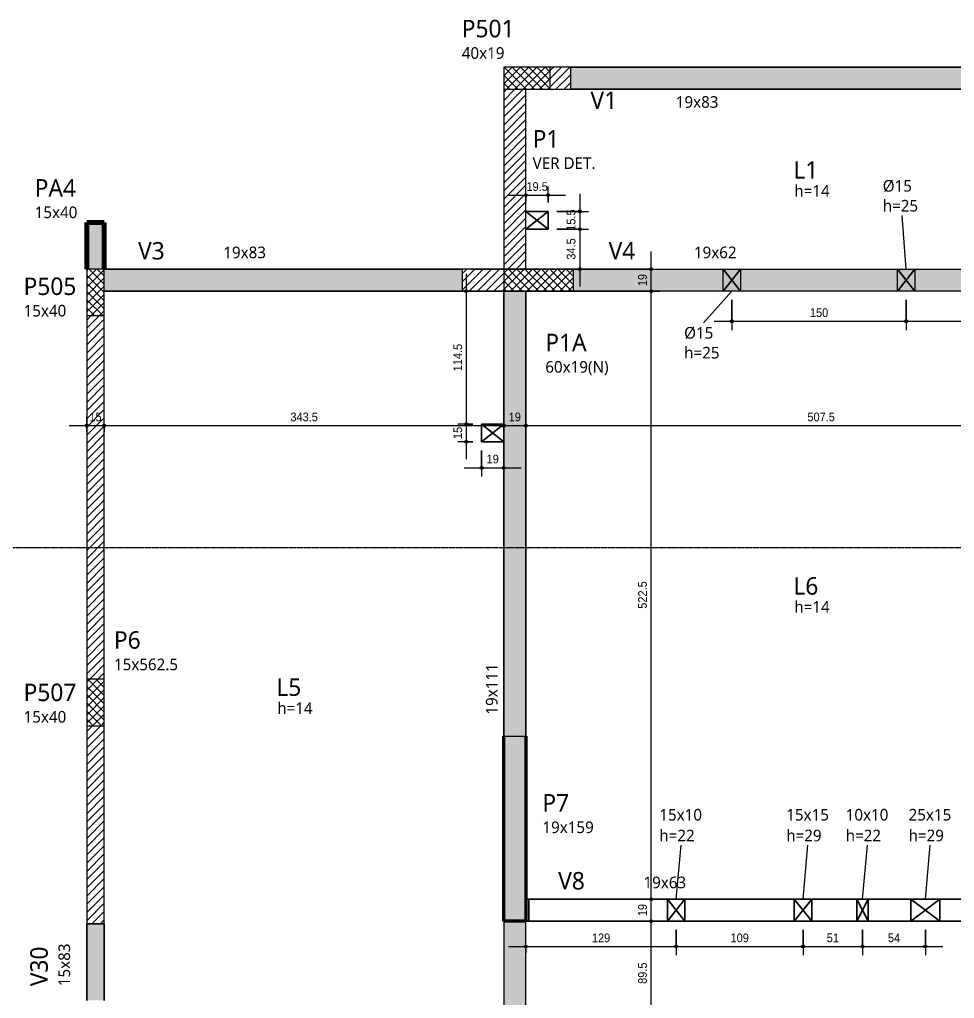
# Model space of a CAD drawing. Header units: centimetres. Extents: x -28 to 30806, y -3196 to 88064.
# Drawn here: x 831 to 1635, y -93 to 748 of the extents above; entities that cross this region are included whole.
import ezdxf

# ---------------------------------------------------------------- set-up
doc = ezdxf.new("R2010")
doc.units = ezdxf.units.CM
for name, pattern in [('Centro de 6 mm', [1.32, 0.6, -0.24, 0.24, -0.24]), ('Hidden', [0.714375, 0.47625, -0.238125]), ('Traço', [0.635, 0.3175, -0.3175])]:
    doc.linetypes.add(name, pattern=pattern)
for name, color, linetype, lineweight in [('A-ANNO-DIMS', 7, 'Continuous', 9), ('A-ANNO-DIMS-50', 7, 'Continuous', 9), ('A-DETL-GENF', 7, 'Continuous', 18), ('A-DETL-THIN', 7, 'Continuous', 25), ('A-FLOR', 7, 'Continuous', 25), ('A-FLOR-IDEN', 7, 'Continuous', 9), ('A-GENM', 7, 'Continuous', 25), ('A-GENM-HDLN', 7, 'Traço', 18), ('A-GENM-IDEN', 7, 'Continuous', 9), ('G-ANNO-SYMB', 7, 'Continuous', 9), ('S-BEAM', 7, 'Continuous', 25), ('S-BEAM-HDLN', 7, 'Traço', 25), ('S-BEAM-IDEN', 7, 'Continuous', 9), ('S-COLS', 7, 'Continuous', 25), ('S-COLS-IDEN', 7, 'Continuous', 9)]:
    doc.layers.add(name, color=color, linetype=linetype, lineweight=lineweight)
doc.layers.add('A-DETL', color=7, linetype='Continuous', lineweight=18, true_color=0x00a600)
doc.styles.add('Arial', font='arial.ttf', dxfattribs={"width": 0.9, "height": 7.5})
doc.styles.add('Gadugi_1', font='gadugi.ttf', dxfattribs={"height": 10})
doc.styles.add('Gadugi_2', font='gadugi.ttf', dxfattribs={"height": 15})
doc.styles.add('Gadugi_3', font='gadugi.ttf', dxfattribs={"height": 0.2})
doc.dimstyles.new('PED_1_5mm_ESQ', dxfattribs={"dimscale": 30.48, "dimtxt": 7.651945, "dimasz": 0.328084, "dimexe": 0.246063, "dimexo": 0.246063, "dimgap": 0.049213, "dimtad": 1, "dimdec": 1, "dimrnd": 0.5, "dimdsep": 46, "dimtxsty": 'Arial', "dimblk1": 'DOTSMALL', "dimblk2": 'DOTSMALL', "dimsah": 1, "dimcen": 0.09, "dimdle": 0.492126, "dimazin": 0, "dimtfac": 1, "dimtdec": 4, "dimtix": 1, "dimtmove": 0, "dimatfit": 3, "dimfxl": 1, "dimtvp": 1, "dimtolj": 1, "dimtzin": 0, "dimarcsym": 2})
pattern_1 = [(45, (2647.826, 0), (-3.535534, 3.535534), [])]
pattern_2 = [(45, (2647.826, 0), (-3.535534, 3.535534), []), (135, (2647.826, 0), (-3.535534, -3.535534), [])]

# ---------------------------------------------------------------- blocks, each defined once
blk = doc.blocks.new('TQS - Pilar retangular - 15_0 x 40_0-3748680-PL H 001 - FORMA DO BARRILETE')
at = {"layer": 'S-COLS', "lineweight": 70, "true_color": 0x808080}
blk.add_hatch(color=8, dxfattribs=at).paths.add_polyline_path([(7.5, 20), (-7.5, 20), (-7.5, -20), (7.5, -20)], flags=0)
at = {"layer": 'S-COLS', "color": 190, "lineweight": 70, "true_color": 0x8000ff}
for p, q in [((-7.5, 20), (-7.5, -20)), ((7.5, -20), (7.5, 20)), ((-7.5, -20), (7.5, -20))]:
    blk.add_line(p, q, dxfattribs=at)
blk = doc.blocks.new('PED_FURO_RETANGULAR_R04_2020 - 15x10x22-3621887-PL H 001 - FORMA DO BARRILETE')
at = {"layer": 'A-GENM-HDLN'}
for p, q in [((-7.5, 9.5), (7.5, -9.5)), ((-7.5, -9.5), (7.5, 9.5)), ((-7.5, -9.5), (-7.5, 9.5)), ((7.5, 9.5), (7.5, -9.5))]:
    blk.add_line(p, q, dxfattribs=at)
blk = doc.blocks.new('PED_FURO_RETANGULAR_R04_2020 - 15x15x29-3491205-PL H 001 - FORMA DO BARRILETE')
at = {"layer": 'A-GENM-HDLN'}
for p, q in [((-7.5, 9.5), (7.5, -9.5)), ((-7.5, -9.5), (7.5, 9.5)), ((-7.5, -9.5), (-7.5, 9.5)), ((7.5, 9.5), (7.5, -9.5))]:
    blk.add_line(p, q, dxfattribs=at)
blk = doc.blocks.new('PED_FURO_RETANGULAR_R04_2020 - 10x10x22-3536245-PL H 001 - FORMA DO BARRILETE')
at = {"layer": 'A-GENM-HDLN'}
for p, q in [((-5, 9.5), (5, -9.5)), ((-5, -9.5), (5, 9.5)), ((-5, -9.5), (-5, 9.5)), ((5, 9.5), (5, -9.5))]:
    blk.add_line(p, q, dxfattribs=at)
blk = doc.blocks.new('PED_FURO_RETANGULAR_R04_2020 - 25x15x29-3618377-PL H 001 - FORMA DO BARRILETE')
at = {"layer": 'A-GENM-HDLN'}
for p, q in [((-12.5, -9.5), (-12.5, 9.5)), ((-12.49, 9.5), (12.49, -9.5)), ((-12.49, -9.5), (12.49, 9.5)), ((12.5, 9.5), (12.5, -9.5))]:
    blk.add_line(p, q, dxfattribs=at)
blk = doc.blocks.new('PED_FURO_CIRCULAR_R04_2020 - 15x25-V2-PL H 001 - FORMA DO BARRILETE')
at = {"layer": 'A-GENM-HDLN'}
for p, q in [((7.5, -9.5), (-7.5, 9.5)), ((-7.5, -9.5), (7.5, 9.5)), ((-7.5, -9.5), (-7.5, 9.5)), ((7.5, 9.5), (7.5, -9.5)), ((7.5, -9.5), (-7.5, -9.5))]:
    blk.add_line(p, q, dxfattribs=at)
blk = doc.blocks.new('PED_TAG_PILAR_R04 - PILAR VER DET_-2523782-PL H 001 - FORMA DO BARRILETE')
at = {"layer": 'S-COLS-IDEN', "insert": (0.115, -0.633), "char_height": 0.2, "width": 1.37089, "attachment_point": 1, "style": 'Gadugi_3'}
blk.add_mtext('VER DET.', dxfattribs=at)
blk = doc.blocks.new('DIMBLOCK2-PL H 001 - FORMA DO BARRILETE')
at = {"layer": 'A-ANNO-DIMS-50'}
h = blk.add_hatch(color=256, dxfattribs=at)
edge = h.paths.add_edge_path(flags=0)
edge.add_arc((888.97, 399.02), 1.25, 0, 360)
h = blk.add_hatch(color=256, dxfattribs=at)
edge = h.paths.add_edge_path(flags=0)
edge.add_arc((903.97, 399.02), 1.25, 0, 360)
for p, q in [((888.97, 393.29), (888.97, 406.52)), ((903.97, 393.29), (903.97, 406.52)), ((873.97, 399.02), (903.97, 399.02)), ((888.97, 399.02), (888.97, 393.29)), ((903.97, 399.02), (903.97, 393.29))]:
    blk.add_line(p, q, dxfattribs=at)
for centre in [(888.97, 399.02), (903.97, 399.02)]:
    blk.add_circle(centre, 1.25, dxfattribs=at)
at = {"layer": 'A-ANNO-DIMS-50', "color": 0, "insert": (891.29, 410.26), "char_height": 7.5, "width": 12.4315, "attachment_point": 1, "line_spacing_factor": 0.941778, "style": 'Arial'}
blk.add_mtext('15', dxfattribs=at)
blk = doc.blocks.new('_DotSmall')
at = {"color": 0, "linetype": 'ByBlock', "const_width": 0.5}
blk.add_lwpolyline([(-0.0625, 0, 1), (0.0625, 0, 1)], format="xyb", close=True, dxfattribs=at)
blk = doc.blocks.new('DIMBLOCK3-PL H 001 - FORMA DO BARRILETE')
at = {"layer": 'A-ANNO-DIMS-50'}
h = blk.add_hatch(color=256, dxfattribs=at)
edge = h.paths.add_edge_path(flags=0)
edge.add_arc((903.97, 399.02), 1.25, 0, 360)
h = blk.add_hatch(color=256, dxfattribs=at)
edge = h.paths.add_edge_path(flags=0)
edge.add_arc((1247.46, 399.02), 1.25, 0, 360)
for p, q in [((903.97, 393.29), (903.97, 406.52)), ((1247.46, 393.29), (1247.46, 406.52)), ((903.97, 399.02), (1247.46, 399.02)), ((903.97, 399.02), (903.97, 393.29)), ((1247.46, 399.02), (1247.46, 393.29))]:
    blk.add_line(p, q, dxfattribs=at)
for centre in [(903.97, 399.02), (1247.46, 399.02)]:
    blk.add_circle(centre, 1.25, dxfattribs=at)
at = {"layer": 'A-ANNO-DIMS-50', "color": 0, "insert": (1064.06, 410.26), "char_height": 7.5, "width": 27.9708, "attachment_point": 1, "line_spacing_factor": 0.941778, "style": 'Arial'}
blk.add_mtext('343.5', dxfattribs=at)
blk = doc.blocks.new('DIMBLOCK4-PL H 001 - FORMA DO BARRILETE')
at = {"layer": 'A-ANNO-DIMS-50'}
h = blk.add_hatch(color=256, dxfattribs=at)
edge = h.paths.add_edge_path(flags=0)
edge.add_arc((1247.46, 399.02), 1.25, 0, 360)
h = blk.add_hatch(color=256, dxfattribs=at)
edge = h.paths.add_edge_path(flags=0)
edge.add_arc((1266.46, 399.02), 1.25, 0, 360)
for p, q in [((1247.46, 393.29), (1247.46, 406.52)), ((1266.46, 393.29), (1266.46, 406.52)), ((1247.46, 399.02), (1266.46, 399.02)), ((1247.46, 399.02), (1247.46, 393.29)), ((1266.46, 399.02), (1266.46, 393.29))]:
    blk.add_line(p, q, dxfattribs=at)
for centre in [(1247.46, 399.02), (1266.46, 399.02)]:
    blk.add_circle(centre, 1.25, dxfattribs=at)
at = {"layer": 'A-ANNO-DIMS-50', "color": 0, "insert": (1251.78, 410.26), "char_height": 7.5, "width": 12.4315, "attachment_point": 1, "line_spacing_factor": 0.941778, "style": 'Arial'}
blk.add_mtext('19', dxfattribs=at)
blk = doc.blocks.new('DIMBLOCK5-PL H 001 - FORMA DO BARRILETE')
at = {"layer": 'A-ANNO-DIMS-50'}
h = blk.add_hatch(color=256, dxfattribs=at)
edge = h.paths.add_edge_path(flags=0)
edge.add_arc((1266.46, 399.02), 1.25, 0, 360)
h = blk.add_hatch(color=256, dxfattribs=at)
edge = h.paths.add_edge_path(flags=0)
edge.add_arc((1773.96, 399.02), 1.25, 0, 360)
for p, q in [((1266.46, 393.29), (1266.46, 406.52)), ((1773.96, 393.29), (1773.96, 406.52)), ((1266.46, 399.02), (1773.96, 399.02)), ((1266.46, 399.02), (1266.46, 393.29)), ((1773.96, 399.02), (1773.96, 393.29))]:
    blk.add_line(p, q, dxfattribs=at)
for centre in [(1266.46, 399.02), (1773.96, 399.02)]:
    blk.add_circle(centre, 1.25, dxfattribs=at)
at = {"layer": 'A-ANNO-DIMS-50', "color": 0, "insert": (1508.56, 410.26), "char_height": 7.5, "width": 27.9708, "attachment_point": 1, "line_spacing_factor": 0.941778, "style": 'Arial'}
blk.add_mtext('507.5', dxfattribs=at)
blk = doc.blocks.new('DIMBLOCK41-PL H 001 - FORMA DO BARRILETE')
at = {"layer": 'A-ANNO-DIMS-50'}
h = blk.add_hatch(color=256, dxfattribs=at)
edge = h.paths.add_edge_path(flags=0)
edge.add_arc((1374.25, -26.88), 1.25, 0, 360)
h = blk.add_hatch(color=256, dxfattribs=at)
edge = h.paths.add_edge_path(flags=0)
edge.add_arc((1374.25, -116.45), 1.25, 0, 360)
for p, q in [((1379.98, -26.88), (1366.75, -26.88)), ((1374.25, -116.45), (1374.25, -26.88)), ((1374.25, -26.88), (1379.98, -26.88)), ((1379.98, -116.45), (1366.75, -116.45)), ((1374.25, -116.45), (1379.98, -116.45))]:
    blk.add_line(p, q, dxfattribs=at)
for centre in [(1374.25, -26.88), (1374.25, -116.45)]:
    blk.add_circle(centre, 1.25, dxfattribs=at)
at = {"layer": 'A-ANNO-DIMS-50', "color": 0, "insert": (1363.01, -80.73), "char_height": 7.5, "width": 21.7551, "attachment_point": 1, "rotation": 90, "line_spacing_factor": 0.941778, "style": 'Arial'}
blk.add_mtext('89.5', dxfattribs=at)
blk = doc.blocks.new('DIMBLOCK42-PL H 001 - FORMA DO BARRILETE')
at = {"layer": 'A-ANNO-DIMS-50'}
h = blk.add_hatch(color=256, dxfattribs=at)
edge = h.paths.add_edge_path(flags=0)
edge.add_arc((1374.25, -7.88), 1.25, 0, 360)
h = blk.add_hatch(color=256, dxfattribs=at)
edge = h.paths.add_edge_path(flags=0)
edge.add_arc((1374.25, -26.88), 1.25, 0, 360)
for p, q in [((1379.98, -7.88), (1366.75, -7.88)), ((1374.25, -26.88), (1374.25, -7.88)), ((1374.25, -7.88), (1379.98, -7.88)), ((1379.98, -26.88), (1366.75, -26.88)), ((1374.25, -26.88), (1379.98, -26.88))]:
    blk.add_line(p, q, dxfattribs=at)
for centre in [(1374.25, -7.88), (1374.25, -26.88)]:
    blk.add_circle(centre, 1.25, dxfattribs=at)
at = {"layer": 'A-ANNO-DIMS-50', "color": 0, "insert": (1363.01, -22.56), "char_height": 7.5, "width": 12.4315, "attachment_point": 1, "rotation": 90, "line_spacing_factor": 0.941778, "style": 'Arial'}
blk.add_mtext('19', dxfattribs=at)
blk = doc.blocks.new('DIMBLOCK43-PL H 001 - FORMA DO BARRILETE')
at = {"layer": 'A-ANNO-DIMS-50'}
h = blk.add_hatch(color=256, dxfattribs=at)
edge = h.paths.add_edge_path(flags=0)
edge.add_arc((1374.25, 514.55), 1.25, 0, 360)
h = blk.add_hatch(color=256, dxfattribs=at)
edge = h.paths.add_edge_path(flags=0)
edge.add_arc((1374.25, -7.88), 1.25, 0, 360)
for p, q in [((1219.21, 514.55), (1381.75, 514.55)), ((1374.25, 514.55), (1219.21, 514.55)), ((1374.25, -7.88), (1374.25, 514.55)), ((1379.98, -7.88), (1366.75, -7.88)), ((1374.25, -7.88), (1379.98, -7.88))]:
    blk.add_line(p, q, dxfattribs=at)
for centre in [(1374.25, 514.55), (1374.25, -7.88)]:
    blk.add_circle(centre, 1.25, dxfattribs=at)
at = {"layer": 'A-ANNO-DIMS-50', "color": 0, "insert": (1363.01, 241.68), "char_height": 7.5, "width": 27.9708, "attachment_point": 1, "rotation": 90, "line_spacing_factor": 0.941778, "style": 'Arial'}
blk.add_mtext('522.5', dxfattribs=at)
blk = doc.blocks.new('DIMBLOCK44-PL H 001 - FORMA DO BARRILETE')
at = {"layer": 'A-ANNO-DIMS-50'}
h = blk.add_hatch(color=256, dxfattribs=at)
edge = h.paths.add_edge_path(flags=0)
edge.add_arc((1374.25, 533.55), 1.25, 0, 360)
h = blk.add_hatch(color=256, dxfattribs=at)
edge = h.paths.add_edge_path(flags=0)
edge.add_arc((1374.25, 514.55), 1.25, 0, 360)
for p, q in [((1374.25, 514.55), (1374.25, 548.55)), ((1219.21, 533.55), (1381.75, 533.55)), ((1374.25, 533.55), (1219.21, 533.55)), ((1219.21, 514.55), (1381.75, 514.55)), ((1374.25, 514.55), (1219.21, 514.55))]:
    blk.add_line(p, q, dxfattribs=at)
for centre in [(1374.25, 533.55), (1374.25, 514.55)]:
    blk.add_circle(centre, 1.25, dxfattribs=at)
at = {"layer": 'A-ANNO-DIMS-50', "color": 0, "insert": (1363.01, 518.87), "char_height": 7.5, "width": 12.4315, "attachment_point": 1, "rotation": 90, "line_spacing_factor": 0.941778, "style": 'Arial'}
blk.add_mtext('19', dxfattribs=at)
blk = doc.blocks.new('DIMBLOCK84-PL H 001 - FORMA DO BARRILETE')
at = {"layer": 'A-ANNO-DIMS-50'}
h = blk.add_hatch(color=256, dxfattribs=at)
edge = h.paths.add_edge_path(flags=0)
edge.add_arc((1266.46, -48.65), 1.25, 0, 360)
h = blk.add_hatch(color=256, dxfattribs=at)
edge = h.paths.add_edge_path(flags=0)
edge.add_arc((1395.69, -48.65), 1.25, 0, 360)
for p, q in [((1266.46, -54.39), (1266.46, -41.15)), ((1395.69, -34.38), (1395.69, -56.15)), ((1395.69, -48.65), (1395.69, -34.38)), ((1251.46, -48.65), (1395.69, -48.65)), ((1266.46, -48.65), (1266.46, -54.39))]:
    blk.add_line(p, q, dxfattribs=at)
for centre in [(1266.46, -48.65), (1395.69, -48.65)]:
    blk.add_circle(centre, 1.25, dxfattribs=at)
at = {"layer": 'A-ANNO-DIMS-50', "color": 0, "insert": (1323.31, -37.42), "char_height": 7.5, "width": 18.6472, "attachment_point": 1, "line_spacing_factor": 0.941778, "style": 'Arial'}
blk.add_mtext('129', dxfattribs=at)
blk = doc.blocks.new('DIMBLOCK85-PL H 001 - FORMA DO BARRILETE')
at = {"layer": 'A-ANNO-DIMS-50'}
h = blk.add_hatch(color=256, dxfattribs=at)
edge = h.paths.add_edge_path(flags=0)
edge.add_arc((1395.69, -48.65), 1.25, 0, 360)
h = blk.add_hatch(color=256, dxfattribs=at)
edge = h.paths.add_edge_path(flags=0)
edge.add_arc((1504.78, -48.65), 1.25, 0, 360)
for p, q in [((1395.69, -34.38), (1395.69, -56.15)), ((1395.69, -48.65), (1395.69, -34.38)), ((1504.78, -34.38), (1504.78, -56.15)), ((1504.78, -48.65), (1504.78, -34.38)), ((1395.69, -48.65), (1504.78, -48.65))]:
    blk.add_line(p, q, dxfattribs=at)
for centre in [(1395.69, -48.65), (1504.78, -48.65)]:
    blk.add_circle(centre, 1.25, dxfattribs=at)
at = {"layer": 'A-ANNO-DIMS-50', "color": 0, "insert": (1442.46, -37.42), "char_height": 7.5, "width": 18.6472, "attachment_point": 1, "line_spacing_factor": 0.941778, "style": 'Arial'}
blk.add_mtext('109', dxfattribs=at)
blk = doc.blocks.new('DIMBLOCK86-PL H 001 - FORMA DO BARRILETE')
at = {"layer": 'A-ANNO-DIMS-50'}
h = blk.add_hatch(color=256, dxfattribs=at)
edge = h.paths.add_edge_path(flags=0)
edge.add_arc((1504.78, -48.65), 1.25, 0, 360)
h = blk.add_hatch(color=256, dxfattribs=at)
edge = h.paths.add_edge_path(flags=0)
edge.add_arc((1555.91, -48.65), 1.25, 0, 360)
for p, q in [((1504.78, -34.38), (1504.78, -56.15)), ((1504.78, -48.65), (1504.78, -34.38)), ((1555.91, -34.38), (1555.91, -56.15)), ((1555.91, -48.65), (1555.91, -34.38)), ((1504.78, -48.65), (1555.91, -48.65))]:
    blk.add_line(p, q, dxfattribs=at)
for centre in [(1504.78, -48.65), (1555.91, -48.65)]:
    blk.add_circle(centre, 1.25, dxfattribs=at)
at = {"layer": 'A-ANNO-DIMS-50', "color": 0, "insert": (1525.17, -37.42), "char_height": 7.5, "width": 12.4315, "attachment_point": 1, "line_spacing_factor": 0.941778, "style": 'Arial'}
blk.add_mtext('51', dxfattribs=at)
blk = doc.blocks.new('DIMBLOCK87-PL H 001 - FORMA DO BARRILETE')
at = {"layer": 'A-ANNO-DIMS-50'}
h = blk.add_hatch(color=256, dxfattribs=at)
edge = h.paths.add_edge_path(flags=0)
edge.add_arc((1555.91, -48.65), 1.25, 0, 360)
h = blk.add_hatch(color=256, dxfattribs=at)
edge = h.paths.add_edge_path(flags=0)
edge.add_arc((1609.96, -48.65), 1.25, 0, 360)
for p, q in [((1555.91, -34.38), (1555.91, -56.15)), ((1555.91, -48.65), (1555.91, -34.38)), ((1609.96, -34.38), (1609.96, -56.15)), ((1609.96, -48.65), (1609.96, -34.38)), ((1555.91, -48.65), (1624.96, -48.65))]:
    blk.add_line(p, q, dxfattribs=at)
for centre in [(1555.91, -48.65), (1609.96, -48.65)]:
    blk.add_circle(centre, 1.25, dxfattribs=at)
at = {"layer": 'A-ANNO-DIMS-50', "color": 0, "insert": (1577.76, -37.42), "char_height": 7.5, "width": 12.4315, "attachment_point": 1, "line_spacing_factor": 0.941778, "style": 'Arial'}
blk.add_mtext('54', dxfattribs=at)
blk = doc.blocks.new('DIMBLOCK104-PL H 001 - FORMA DO BARRILETE')
at = {"layer": 'A-ANNO-DIMS-50'}
h = blk.add_hatch(color=256, dxfattribs=at)
edge = h.paths.add_edge_path(flags=0)
edge.add_arc((1443.49, 488.7), 1.25, 0, 360)
h = blk.add_hatch(color=256, dxfattribs=at)
edge = h.paths.add_edge_path(flags=0)
edge.add_arc((1593.49, 488.7), 1.25, 0, 360)
for p, q in [((1443.49, 507.05), (1443.49, 481.2)), ((1443.49, 488.7), (1443.49, 507.05)), ((1593.49, 507.05), (1593.49, 481.2)), ((1593.49, 488.7), (1593.49, 507.05)), ((1428.49, 488.7), (1593.49, 488.7))]:
    blk.add_line(p, q, dxfattribs=at)
for centre in [(1443.49, 488.7), (1593.49, 488.7)]:
    blk.add_circle(centre, 1.25, dxfattribs=at)
at = {"layer": 'A-ANNO-DIMS-50', "color": 0, "insert": (1510.72, 499.93), "char_height": 7.5, "width": 18.6472, "attachment_point": 1, "line_spacing_factor": 0.941778, "style": 'Arial'}
blk.add_mtext('150', dxfattribs=at)
blk = doc.blocks.new('DIMBLOCK105-PL H 001 - FORMA DO BARRILETE')
at = {"layer": 'A-ANNO-DIMS-50'}
h = blk.add_hatch(color=256, dxfattribs=at)
edge = h.paths.add_edge_path(flags=0)
edge.add_arc((1593.49, 488.7), 1.25, 0, 360)
h = blk.add_hatch(color=256, dxfattribs=at)
edge = h.paths.add_edge_path(flags=0)
edge.add_arc((1773.96, 488.7), 1.25, 0, 360)
for p, q in [((1593.49, 507.05), (1593.49, 481.2)), ((1593.49, 488.7), (1593.49, 507.05)), ((1593.49, 488.7), (1788.96, 488.7)), ((1773.96, 482.96), (1773.96, 496.2)), ((1773.96, 488.7), (1773.96, 482.96))]:
    blk.add_line(p, q, dxfattribs=at)
for centre in [(1593.49, 488.7), (1773.96, 488.7)]:
    blk.add_circle(centre, 1.25, dxfattribs=at)
at = {"layer": 'A-ANNO-DIMS-50', "color": 0, "insert": (1672.07, 499.93), "char_height": 7.5, "width": 27.9708, "attachment_point": 1, "line_spacing_factor": 0.941778, "style": 'Arial'}
blk.add_mtext('180.5', dxfattribs=at)
blk = doc.blocks.new('DIMBLOCK106-PL H 001 - FORMA DO BARRILETE')
at = {"layer": 'A-ANNO-DIMS-50'}
h = blk.add_hatch(color=256, dxfattribs=at)
edge = h.paths.add_edge_path(flags=0)
edge.add_arc((1312.86, 583.19), 1.25, 0, 360)
h = blk.add_hatch(color=256, dxfattribs=at)
edge = h.paths.add_edge_path(flags=0)
edge.add_arc((1312.86, 567.91), 1.25, 0, 360)
for p, q in [((1312.86, 598.19), (1312.86, 567.91)), ((1293.21, 583.19), (1320.36, 583.19)), ((1312.86, 583.19), (1293.21, 583.19)), ((1293.21, 567.91), (1320.36, 567.91)), ((1312.86, 567.91), (1293.21, 567.91))]:
    blk.add_line(p, q, dxfattribs=at)
for centre in [(1312.86, 583.19), (1312.86, 567.91)]:
    blk.add_circle(centre, 1.25, dxfattribs=at)
at = {"layer": 'A-ANNO-DIMS-50', "color": 0, "insert": (1301.63, 566.49), "char_height": 7.5, "width": 21.7551, "attachment_point": 1, "rotation": 90, "line_spacing_factor": 0.941778, "style": 'Arial'}
blk.add_mtext('15.5', dxfattribs=at)
blk = doc.blocks.new('DIMBLOCK107-PL H 001 - FORMA DO BARRILETE')
at = {"layer": 'A-ANNO-DIMS-50'}
h = blk.add_hatch(color=256, dxfattribs=at)
edge = h.paths.add_edge_path(flags=0)
edge.add_arc((1312.86, 567.91), 1.25, 0, 360)
h = blk.add_hatch(color=256, dxfattribs=at)
edge = h.paths.add_edge_path(flags=0)
edge.add_arc((1312.86, 533.55), 1.25, 0, 360)
for p, q in [((1293.21, 567.91), (1320.36, 567.91)), ((1312.86, 567.91), (1293.21, 567.91)), ((1312.86, 567.91), (1312.86, 518.55)), ((1314.96, 533.55), (1305.36, 533.55)), ((1312.86, 533.55), (1314.96, 533.55))]:
    blk.add_line(p, q, dxfattribs=at)
for centre in [(1312.86, 567.91), (1312.86, 533.55)]:
    blk.add_circle(centre, 1.25, dxfattribs=at)
at = {"layer": 'A-ANNO-DIMS-50', "color": 0, "insert": (1301.63, 541.67), "char_height": 7.5, "width": 21.7551, "attachment_point": 1, "rotation": 90, "line_spacing_factor": 0.941778, "style": 'Arial'}
blk.add_mtext('34.5', dxfattribs=at)
blk = doc.blocks.new('DIMBLOCK108-PL H 001 - FORMA DO BARRILETE')
at = {"layer": 'A-ANNO-DIMS-50'}
h = blk.add_hatch(color=256, dxfattribs=at)
edge = h.paths.add_edge_path(flags=0)
edge.add_arc((1266.46, 597.02), 1.25, 0, 360)
h = blk.add_hatch(color=256, dxfattribs=at)
edge = h.paths.add_edge_path(flags=0)
edge.add_arc((1285.71, 597.02), 1.25, 0, 360)
for p, q in [((1266.46, 591.29), (1266.46, 604.52)), ((1285.71, 590.69), (1285.71, 604.52)), ((1251.46, 597.02), (1300.71, 597.02)), ((1266.46, 597.02), (1266.46, 591.29)), ((1285.71, 597.02), (1285.71, 590.69))]:
    blk.add_line(p, q, dxfattribs=at)
for centre in [(1266.46, 597.02), (1285.71, 597.02)]:
    blk.add_circle(centre, 1.25, dxfattribs=at)
at = {"layer": 'A-ANNO-DIMS-50', "color": 0, "insert": (1267.02, 608.26), "char_height": 7.5, "width": 21.7551, "attachment_point": 1, "line_spacing_factor": 0.941778, "style": 'Arial'}
blk.add_mtext('19.5', dxfattribs=at)
blk = doc.blocks.new('DIMBLOCK109-PL H 001 - FORMA DO BARRILETE')
at = {"layer": 'A-ANNO-DIMS-50'}
h = blk.add_hatch(color=256, dxfattribs=at)
edge = h.paths.add_edge_path(flags=0)
edge.add_arc((1215.4, 400.2), 1.25, 0, 360)
h = blk.add_hatch(color=256, dxfattribs=at)
edge = h.paths.add_edge_path(flags=0)
edge.add_arc((1215.4, 385.23), 1.25, 0, 360)
for p, q in [((1220.96, 400.2), (1207.9, 400.2)), ((1215.4, 370.23), (1215.4, 400.2)), ((1215.4, 400.2), (1220.96, 400.2)), ((1220.96, 385.23), (1207.9, 385.23)), ((1215.4, 385.23), (1220.96, 385.23))]:
    blk.add_line(p, q, dxfattribs=at)
for centre in [(1215.4, 400.2), (1215.4, 385.23)]:
    blk.add_circle(centre, 1.25, dxfattribs=at)
at = {"layer": 'A-ANNO-DIMS-50', "color": 0, "insert": (1204.17, 387.53), "char_height": 7.5, "width": 12.4315, "attachment_point": 1, "rotation": 90, "line_spacing_factor": 0.941778, "style": 'Arial'}
blk.add_mtext('15', dxfattribs=at)
blk = doc.blocks.new('DIMBLOCK110-PL H 001 - FORMA DO BARRILETE')
at = {"layer": 'A-ANNO-DIMS-50'}
h = blk.add_hatch(color=256, dxfattribs=at)
edge = h.paths.add_edge_path(flags=0)
edge.add_arc((1215.4, 514.55), 1.25, 0, 360)
h = blk.add_hatch(color=256, dxfattribs=at)
edge = h.paths.add_edge_path(flags=0)
edge.add_arc((1215.4, 400.2), 1.25, 0, 360)
for p, q in [((1215.4, 400.2), (1215.4, 529.55)), ((1219.21, 514.55), (1207.9, 514.55)), ((1215.4, 514.55), (1219.21, 514.55)), ((1220.96, 400.2), (1207.9, 400.2)), ((1215.4, 400.2), (1220.96, 400.2))]:
    blk.add_line(p, q, dxfattribs=at)
for centre in [(1215.4, 514.55), (1215.4, 400.2)]:
    blk.add_circle(centre, 1.25, dxfattribs=at)
at = {"layer": 'A-ANNO-DIMS-50', "color": 0, "insert": (1204.17, 445.72), "char_height": 7.5, "width": 27.9708, "attachment_point": 1, "rotation": 90, "line_spacing_factor": 0.941778, "style": 'Arial'}
blk.add_mtext('114.5', dxfattribs=at)
blk = doc.blocks.new('DIMBLOCK111-PL H 001 - FORMA DO BARRILETE')
at = {"layer": 'A-ANNO-DIMS-50'}
h = blk.add_hatch(color=256, dxfattribs=at)
edge = h.paths.add_edge_path(flags=0)
edge.add_arc((1228.46, 362.88), 1.25, 0, 360)
h = blk.add_hatch(color=256, dxfattribs=at)
edge = h.paths.add_edge_path(flags=0)
edge.add_arc((1247.46, 362.88), 1.25, 0, 360)
for p, q in [((1228.46, 377.73), (1228.46, 355.38)), ((1228.46, 362.88), (1228.46, 377.73)), ((1247.46, 357.15), (1247.46, 370.38)), ((1213.46, 362.88), (1262.46, 362.88)), ((1247.46, 362.88), (1247.46, 357.15))]:
    blk.add_line(p, q, dxfattribs=at)
for centre in [(1228.46, 362.88), (1247.46, 362.88)]:
    blk.add_circle(centre, 1.25, dxfattribs=at)
at = {"layer": 'A-ANNO-DIMS-50', "color": 0, "insert": (1232.78, 374.12), "char_height": 7.5, "width": 12.4315, "attachment_point": 1, "line_spacing_factor": 0.941778, "style": 'Arial'}
blk.add_mtext('19', dxfattribs=at)

msp = doc.modelspace()

# ---------------------------------------------------------------- hatches: boundary and pattern name
at = {"layer": 'A-DETL', "true_color": 0xe6b8b7}
for points in [[(1750.25, 514.55), (1773.96, 514.55), (1773.96, 533.55), (1307.46, 533.55), (1307.46, 514.55), (1566.99, 514.55)], [(1266.46, -181.88), (1266.46, -26.88), (1247.46, -26.88), (1247.46, -181.88)]]:
    msp.add_hatch(color=9, dxfattribs=at).paths.add_polyline_path(points, flags=0)
at = {"layer": 'A-DETL', "true_color": 0xe6b7b8}
msp.add_hatch(color=9, dxfattribs=at).paths.add_polyline_path([(1247.46, 132.12), (1266.46, 132.12), (1266.46, 514.55), (1247.46, 514.55), (1247.46, 161.41)], flags=0)
at = {"layer": 'A-DETL-GENF', "true_color": 0x808080}
h = msp.add_hatch(dxfattribs=at)
h.set_pattern_fill('FP_1', color=8, style=0, pattern_type=2)
h.set_pattern_definition(pattern_1)
h.paths.add_polyline_path([(1247.46, 514.55), (1247.46, 533.55), (1211.71, 533.55), (1211.71, 514.55), (1228.46, 514.55)], flags=0)
h.paths.add_polyline_path([(1247.46, 533.55), (1266.46, 533.55), (1266.46, 688.12), (1247.46, 688.12), (1247.46, 533.55)], flags=0)
h.paths.add_polyline_path([(1305.21, 688.12), (1305.21, 707.12), (1287.46, 707.12), (1287.46, 688.12)], flags=0)
at = {"layer": 'A-DETL-GENF', "true_color": 0x0000ff}
h = msp.add_hatch(dxfattribs=at)
h.set_pattern_fill('FP_2', color=5, style=0, pattern_type=2)
h.set_pattern_definition(pattern_2)
h.paths.add_polyline_path([(1247.46, 688.12), (1287.46, 688.12), (1287.46, 707.12), (1247.46, 707.12)], flags=0)
h = msp.add_hatch(dxfattribs=at)
h.set_pattern_fill('FP_2', color=5, style=0, pattern_type=2)
h.set_pattern_definition(pattern_2)
h.paths.add_polyline_path([(888.97, 493.55), (903.97, 493.55), (903.97, 533.55), (888.97, 533.55), (888.97, 514.55)], flags=0)
h = msp.add_hatch(dxfattribs=at)
h.set_pattern_fill('FP_2', color=5, style=0, pattern_type=2)
h.set_pattern_definition(pattern_2)
h.paths.add_polyline_path([(1285.71, 514.55), (1307.46, 514.55), (1307.46, 533.55), (1247.46, 533.55), (1247.46, 514.55), (1266.46, 514.55)], flags=0)
at = {"layer": 'A-DETL-GENF', "true_color": 0x808080}
h = msp.add_hatch(dxfattribs=at)
h.set_pattern_fill('FP_1', color=8, style=0, pattern_type=2)
h.set_pattern_definition(pattern_1)
h.paths.add_polyline_path([(888.97, -28.98), (903.97, -28.98), (903.97, 141.15), (888.97, 141.15)], flags=0)
h.paths.add_polyline_path([(903.97, 181.15), (903.97, 493.55), (888.97, 493.55), (888.97, 181.15)], flags=0)
at = {"layer": 'A-DETL-GENF', "true_color": 0x0000ff}
h = msp.add_hatch(dxfattribs=at)
h.set_pattern_fill('FP_2', color=5, style=0, pattern_type=2)
h.set_pattern_definition(pattern_2)
h.paths.add_polyline_path([(903.97, 141.15), (903.97, 181.15), (888.97, 181.15), (888.97, 141.15)], flags=0)
at = {"layer": 'S-BEAM', "true_color": 0x00bcb8}
h = msp.add_hatch(color=132, dxfattribs=at)
h.paths.add_polyline_path([(2261.71, 688.12), (2261.71, 707.12), (1803.46, 707.12), (1803.46, 688.12)], flags=0)
h.paths.add_polyline_path([(1750.25, 688.12), (1763.46, 688.12), (1763.46, 707.12), (1305.21, 707.12), (1305.21, 688.12)], flags=0)
for points in [[(1211.71, 514.55), (1211.71, 533.55), (903.97, 533.55), (903.97, 514.55), (1017.22, 514.55)], [(903.97, -94.95), (903.97, -29.08), (888.97, -29.08), (888.97, -94.95)]]:
    msp.add_hatch(color=132, dxfattribs=at).paths.add_polyline_path(points, flags=0)
at = {"layer": 'S-COLS', "true_color": 0x808080}
msp.add_hatch(color=8, dxfattribs=at).paths.add_polyline_path([(1266.46, -26.88), (1266.46, 132.12), (1247.46, 132.12), (1247.46, -26.88)], flags=0)

# ---------------------------------------------------------------- linework, layer by layer
at = {"layer": 'A-DETL', "color": 7}
for p, q in [((1287.46, 707.12), (1247.46, 707.12)), ((1247.46, 707.12), (1247.46, 688.12)), ((1305.21, 707.12), (1287.46, 707.12)), ((1287.46, 688.12), (1287.46, 707.12)), ((1305.21, 688.12), (1305.21, 707.12)), ((1247.46, 688.12), (1247.46, 533.55)), ((1247.46, 688.12), (1287.46, 688.12)), ((1266.46, 533.55), (1266.46, 688.12)), ((1287.46, 688.12), (1305.21, 688.12)), ((903.97, 533.55), (888.97, 533.55)), ((888.97, 533.55), (888.97, 493.55)), ((903.97, 493.55), (903.97, 533.55)), ((1247.46, 533.55), (1211.71, 533.55)), ((1211.71, 533.55), (1211.71, 514.55)), ((1247.46, 533.55), (1247.46, 514.55)), ((1307.46, 533.55), (1247.46, 533.55)), ((1307.46, 514.55), (1307.46, 533.55)), ((1211.71, 514.55), (1247.46, 514.55)), ((1247.46, 514.55), (1307.46, 514.55)), ((888.97, 493.55), (888.97, 181.15)), ((888.97, 493.55), (903.97, 493.55)), ((903.97, 181.15), (903.97, 493.55)), ((903.97, 181.15), (888.97, 181.15)), ((888.97, 181.15), (888.97, 141.15)), ((903.97, 141.15), (903.97, 181.15)), ((888.97, 141.15), (888.97, -28.98)), ((888.97, 141.15), (903.97, 141.15)), ((903.97, -28.98), (903.97, 141.15)), ((888.97, -28.98), (903.97, -28.98))]:
    msp.add_line(p, q, dxfattribs=at)
at = {"layer": 'A-DETL', "color": 7, "linetype": 'Hidden'}
for p, q in [((1307.46, 533.55), (1773.96, 533.55)), ((1435.99, 514.55), (1435.99, 533.55)), ((1450.99, 533.55), (1450.99, 514.55)), ((1585.99, 514.55), (1585.99, 533.55)), ((1600.99, 533.55), (1600.99, 514.55)), ((1247.46, 132.12), (1247.46, 514.55)), ((1247.46, 514.55), (1247.46, 132.12)), ((1266.46, 514.55), (1266.46, 132.12)), ((1266.46, 132.12), (1266.46, 514.55)), ((1773.96, 514.55), (1307.46, 514.55)), ((1247.46, 132.12), (1266.46, 132.12)), ((1266.46, -26.88), (1247.46, -26.88)), ((1247.46, -26.88), (1247.46, -723.38)), ((1247.46, -26.88), (1266.46, -26.88)), ((1266.46, -723.38), (1266.46, -26.88))]:
    msp.add_line(p, q, dxfattribs=at)
at = {"layer": 'A-DETL-THIN'}
for p, q in [((1266.46, 583.19), (1285.71, 567.91)), ((1266.46, 567.91), (1285.71, 583.19)), ((1450.99, 533.55), (1435.99, 514.55)), ((1435.99, 533.55), (1450.99, 514.55)), ((1600.99, 533.55), (1585.99, 514.55)), ((1585.99, 533.55), (1600.99, 514.55)), ((1228.46, 400.2), (1247.46, 385.23)), ((1228.46, 385.23), (1247.46, 400.2)), ((1403.19, -7.88), (1388.19, -26.88)), ((1403.19, -26.88), (1388.19, -7.88)), ((1512.28, -7.88), (1497.28, -26.88)), ((1512.28, -26.88), (1497.28, -7.88)), ((1560.91, -7.88), (1550.91, -26.88)), ((1560.91, -26.88), (1550.91, -7.88)), ((1622.46, -7.88), (1597.46, -26.88)), ((1622.46, -26.88), (1597.46, -7.88))]:
    msp.add_line(p, q, dxfattribs=at)
at = {"layer": 'A-FLOR'}
for p, q in [((1285.71, 583.19), (1266.46, 583.19)), ((1285.71, 567.91), (1285.71, 583.19)), ((1266.46, 567.91), (1285.71, 567.91)), ((1247.46, 400.2), (1228.46, 400.2)), ((1228.46, 400.2), (1228.46, 385.23)), ((1228.46, 385.23), (1247.46, 385.23)), ((1268.96, -7.88), (1266.46, -7.88)), ((903.97, -29.08), (903.97, -28.98)), ((1266.46, -26.88), (1268.96, -26.88))]:
    msp.add_line(p, q, dxfattribs=at)
at = {"layer": 'A-GENM-IDEN'}
for p, q in [((1593.49, 533.55), (1589.87, 579.76)), ((1443.49, 514.55), (1419.13, 487.38)), ((1395.69, -7.88), (1399.94, 38.51)), ((1504.78, -7.88), (1509.03, 38.51)), ((1555.91, -7.88), (1560.16, 38.51)), ((1609.96, -7.88), (1614.21, 38.51))]:
    msp.add_line(p, q, dxfattribs=at)
at = {"layer": 'G-ANNO-SYMB', "linetype": 'Centro de 6 mm'}
msp.add_line((777.66, 294.37), (4106.64, 294.37), dxfattribs=at)
at = {"layer": 'S-BEAM'}
for p, q in [((1305.21, 707.12), (1763.46, 707.12)), ((1763.46, 688.12), (1305.21, 688.12)), ((903.97, 533.55), (1211.71, 533.55)), ((1211.71, 514.55), (903.97, 514.55)), ((1268.96, -26.88), (1268.96, -7.88)), ((1268.96, -7.88), (1772.46, -7.88)), ((888.97, -94.95), (888.97, -29.08)), ((888.97, -29.08), (903.97, -29.08)), ((903.97, -29.08), (903.97, -94.95)), ((1772.46, -26.88), (1268.96, -26.88))]:
    msp.add_line(p, q, dxfattribs=at)
at = {"layer": 'S-BEAM-HDLN', "linetype": 'Continuous'}
for p, q in [((1388.19, -7.88), (1388.19, -26.88)), ((1403.19, -26.88), (1403.19, -7.88)), ((1497.28, -7.88), (1497.28, -26.88)), ((1512.28, -26.88), (1512.28, -7.88)), ((1550.91, -7.88), (1550.91, -26.88)), ((1560.91, -26.88), (1560.91, -7.88)), ((1597.46, -7.88), (1597.46, -26.88)), ((1622.46, -26.88), (1622.46, -7.88))]:
    msp.add_line(p, q, dxfattribs=at)
at = {"layer": 'S-COLS', "lineweight": 50}
for p, q in [((1247.46, -26.88), (1247.46, 132.12)), ((1266.46, 132.12), (1266.46, -26.88)), ((1266.46, -26.88), (1247.46, -26.88))]:
    msp.add_line(p, q, dxfattribs=at)

# ---------------------------------------------------------------- block references
at = {"layer": 'A-GENM', "linetype": 'Traço', "lineweight": 18, "rotation": 180}
for name, p in [('PED_FURO_CIRCULAR_R04_2020 - 15x25-V2-PL H 001 - FORMA DO BARRILETE', (1443.49, 524.05)), ('PED_FURO_CIRCULAR_R04_2020 - 15x25-V2-PL H 001 - FORMA DO BARRILETE', (1593.49, 524.05)), ('PED_FURO_RETANGULAR_R04_2020 - 15x10x22-3621887-PL H 001 - FORMA DO BARRILETE', (1395.69, -17.38)), ('PED_FURO_RETANGULAR_R04_2020 - 15x15x29-3491205-PL H 001 - FORMA DO BARRILETE', (1504.78, -17.38)), ('PED_FURO_RETANGULAR_R04_2020 - 10x10x22-3536245-PL H 001 - FORMA DO BARRILETE', (1555.91, -17.38)), ('PED_FURO_RETANGULAR_R04_2020 - 25x15x29-3618377-PL H 001 - FORMA DO BARRILETE', (1609.96, -17.38))]:
    msp.add_blockref(name, p, dxfattribs=at)
at = {"layer": 'S-COLS', "color": 190, "lineweight": 70, "true_color": 0x8000ff, "rotation": 180}
msp.add_blockref('TQS - Pilar retangular - 15_0 x 40_0-3748680-PL H 001 - FORMA DO BARRILETE', (896.47, 553.55), dxfattribs=at)
at = {"layer": 'S-COLS-IDEN', "xscale": 49.99999999999998, "yscale": 49.99999999999998, "zscale": 49.99999999999998}
msp.add_blockref('PED_TAG_PILAR_R04 - PILAR VER DET_-2523782-PL H 001 - FORMA DO BARRILETE', (1266.58, 661.27), dxfattribs=at)

# ---------------------------------------------------------------- texts
at = {"layer": 'A-FLOR-IDEN', "attachment_point": 1}
for s, insert, char_height, width, style in [('L1', (1496.5, 626.27), 15, 26.0548, 'Gadugi_2'), ('h=14', (1497.28, 605.79), 10, 39.6835, 'Gadugi_1'), ('L6', (1496.5, 268.77), 15, 26.0548, 'Gadugi_2'), ('h=14', (1497.28, 248.29), 10, 39.6835, 'Gadugi_1'), ('L5', (1052, 181.77), 15, 26.0548, 'Gadugi_2'), ('h=14', (1052.78, 161.29), 10, 39.6835, 'Gadugi_1')]:
    msp.add_mtext(s, dxfattribs=dict(at, insert=insert, char_height=char_height, width=width, style=style))
at = {"layer": 'A-GENM-IDEN', "char_height": 10, "attachment_point": 1, "style": 'Gadugi_1'}
for s, insert, width in [('Ø15', (1573.32, 610.13), 31.2658), ('h=25', (1573.32, 593.05), 39.6835), ('Ø15', (1402.58, 483.82), 31.2658), ('h=25', (1402.58, 466.75), 39.6835), ('15x10', (1381.24, 69.66), 44.8945), ('15x15', (1490.33, 69.66), 44.8945), ('10x10', (1541.46, 69.66), 44.8945), ('25x15', (1595.51, 69.66), 44.8945), ('h=22', (1381.24, 51.8), 39.6835), ('h=29', (1490.33, 51.8), 39.6835), ('h=22', (1541.46, 51.8), 39.6835), ('h=29', (1595.51, 51.8), 39.6835)]:
    msp.add_mtext(s, dxfattribs=dict(at, insert=insert, width=width))
at = {"layer": 'S-BEAM-IDEN', "attachment_point": 1}
for s, insert, char_height, width, style in [('V1', (1322.06, 686.14), 15, 30.0633, 'Gadugi_2'), ('19x83', (1395.36, 682.2), 10, 44.8945, 'Gadugi_1'), ('V3', (933.1, 556.82), 15, 30.0633, 'Gadugi_2'), ('V4', (1337.66, 556.82), 15, 30.0633, 'Gadugi_2'), ('19x83', (1006.39, 552.89), 10, 44.8945, 'Gadugi_1'), ('19x62', (1410.96, 552.89), 10, 44.8945, 'Gadugi_1'), ('V8', (1294.29, 15.39), 15, 30.0633, 'Gadugi_2'), ('19x63', (1367.59, 11.46), 10, 44.8945, 'Gadugi_1')]:
    msp.add_mtext(s, dxfattribs=dict(at, insert=insert, char_height=char_height, width=width, style=style))
at = {"layer": 'S-BEAM-IDEN', "attachment_point": 1, "rotation": 90}
for s, insert, char_height, width, style in [('19x111', (1232.12, 150.67), 10, 54.1139, 'Gadugi_1'), ('V30', (840.45, -82.74), 15, 44.0928, 'Gadugi_2'), ('15x83', (864.67, -82.74), 10, 44.8945, 'Gadugi_1')]:
    msp.add_mtext(s, dxfattribs=dict(at, insert=insert, char_height=char_height, width=width, style=style))
at = {"layer": 'S-COLS-IDEN', "attachment_point": 1}
for s, insert, char_height, width, style in [('P501', (1211.4, 747.78), 15, 56.519, 'Gadugi_2'), ('40x19', (1211.4, 724.29), 10, 44.8945, 'Gadugi_1'), ('P1', (1272.32, 653.04), 15, 28.4599, 'Gadugi_2'), ('PA4', (844.24, 610.88), 15, 44.8945, 'Gadugi_2'), ('15x40', (844.24, 587.39), 10, 44.8945, 'Gadugi_1'), ('P505', (834.69, 526.31), 15, 56.519, 'Gadugi_2'), ('15x40', (834.69, 502.82), 10, 44.8945, 'Gadugi_1'), ('P1A', (1283.21, 478.03), 15, 44.8945, 'Gadugi_2'), ('60x19(N)', (1283.21, 454.54), 10, 68.1434, 'Gadugi_1'), ('P6', (912.38, 222.33), 15, 28.4599, 'Gadugi_2'), ('15x562.5', (912.38, 198.84), 10, 66.9409, 'Gadugi_1'), ('P507', (834.69, 177.31), 15, 56.519, 'Gadugi_2'), ('15x40', (834.69, 153.82), 10, 44.8945, 'Gadugi_1'), ('P7', (1280.71, 82.38), 15, 28.4599, 'Gadugi_2'), ('19x159', (1280.71, 58.89), 10, 54.1139, 'Gadugi_1')]:
    msp.add_mtext(s, dxfattribs=dict(at, insert=insert, char_height=char_height, width=width, style=style))

# ---------------------------------------------------------------- dimensions: what is measured, and where the dimension line sits
at = {"layer": 'A-ANNO-DIMS'}
for base, p1, p2, override, picture, middle in [((1285.7117, 597.025), (1266.4615, 598.7927), (1285.7117, 583.1864), {"dimpost": '<>', "dimfxl": 24.781619}, 'DIMBLOCK108-PL H 001 - FORMA DO BARRILETE', (1276.0866, 602.3543)), ((1593.49, 488.7), (1443.49, 514.55), (1593.49, 514.55), {"dimpost": '<>', "dimfxl": 150}, 'DIMBLOCK104-PL H 001 - FORMA DO BARRILETE', (1518.49, 494.03)), ((1773.96, 488.7), (1593.49, 514.55), (1773.96, 490.46), {"dimpost": '<>', "dimfxl": 182.070997}, 'DIMBLOCK105-PL H 001 - FORMA DO BARRILETE', (1683.73, 494.03)), ((903.97, 399.02), (888.97, 400.79), (903.97, 400.79), {"dimpost": '<>', "dimfxl": 15}, 'DIMBLOCK2-PL H 001 - FORMA DO BARRILETE', (896.47, 404.35)), ((1247.46, 399.02), (903.97, 400.79), (1247.46, 400.79), {"dimpost": '<>', "dimfxl": 343.495472}, 'DIMBLOCK3-PL H 001 - FORMA DO BARRILETE', (1075.71, 404.35)), ((1266.46, 399.02), (1247.46, 400.79), (1266.46, 400.79), {"dimpost": '<>', "dimfxl": 19}, 'DIMBLOCK4-PL H 001 - FORMA DO BARRILETE', (1256.96, 404.35)), ((1773.96, 399.02), (1266.46, 400.79), (1773.96, 400.79), {"dimpost": '<>', "dimfxl": 507.500009}, 'DIMBLOCK5-PL H 001 - FORMA DO BARRILETE', (1520.21, 404.35)), ((1247.46, 362.88), (1228.46, 385.23), (1247.46, 364.65), {"dimpost": '<>', "dimfxl": 28.007932}, 'DIMBLOCK111-PL H 001 - FORMA DO BARRILETE', (1237.96, 368.21)), ((1395.69, -48.65), (1266.46, -46.89), (1395.69, -26.88), {"dimpost": '<>', "dimfxl": 130.768289}, 'DIMBLOCK84-PL H 001 - FORMA DO BARRILETE', (1331.08, -43.32)), ((1504.78, -48.65), (1395.69, -26.88), (1504.78, -26.88), {"dimpost": '<>', "dimfxl": 109.08705}, 'DIMBLOCK85-PL H 001 - FORMA DO BARRILETE', (1450.23, -43.32)), ((1555.91, -48.65), (1504.78, -26.88), (1555.91, -26.88), {"dimpost": '<>', "dimfxl": 51.136285}, 'DIMBLOCK86-PL H 001 - FORMA DO BARRILETE', (1530.35, -43.32)), ((1609.9615, -48.6533), (1555.9139, -26.8807), (1609.9615, -26.8807), {"dimpost": '<>', "dimfxl": 54.047574}, 'DIMBLOCK87-PL H 001 - FORMA DO BARRILETE', (1582.9377, -43.3393))]:
    dim = msp.add_linear_dim(base=base, p1=p1, p2=p2, dimstyle='PED_1_5mm_ESQ', override=override, dxfattribs=at)
    dim.commit()
    dim.dimension.update_dxf_attribs({"geometry": picture, "text_midpoint": middle})
for base, p1, p2, override, picture, middle in [((1312.86, 567.91), (1285.71, 583.19), (1285.71, 567.91), {"dimpost": '<>', "dimfxl": 15.271681}, 'DIMBLOCK106-PL H 001 - FORMA DO BARRILETE', (1307.53, 575.55)), ((1312.86, 533.55), (1285.71, 567.91), (1307.46, 533.55), {"dimpost": '<>', "dimfxl": 40.668754}, 'DIMBLOCK107-PL H 001 - FORMA DO BARRILETE', (1307.53, 550.73)), ((1374.25, 533.55), (1211.71, 514.55), (1211.71, 533.55), {"dimpost": '<>', "dimfxl": 19}, 'DIMBLOCK44-PL H 001 - FORMA DO BARRILETE', (1368.92, 524.05)), ((1215.4037, 514.5506), (1228.4617, 400.1984), (1211.7115, 514.5506), {"dimpost": '<>', "dimfxl": 115.572473}, 'DIMBLOCK110-PL H 001 - FORMA DO BARRILETE', (1210.0744, 457.3745)), ((1374.25, 514.55), (1372.48, -7.88), (1211.71, 514.55), {"dimpost": '<>', "dimfxl": 546.609105}, 'DIMBLOCK43-PL H 001 - FORMA DO BARRILETE', (1368.92, 253.33)), ((1215.4, 400.2), (1228.46, 385.23), (1228.46, 400.2), {"dimpost": '<>', "dimfxl": 14.969267}, 'DIMBLOCK109-PL H 001 - FORMA DO BARRILETE', (1210.07, 392.71)), ((1374.25, -7.88), (1372.48, -26.88), (1372.48, -7.88), {"dimpost": '<>', "dimfxl": 19}, 'DIMBLOCK42-PL H 001 - FORMA DO BARRILETE', (1368.92, -17.38)), ((1374.25, -26.88), (1372.48, -116.45), (1372.48, -26.88), {"dimpost": '<>', "dimfxl": 89.568642}, 'DIMBLOCK41-PL H 001 - FORMA DO BARRILETE', (1368.92, -71.67))]:
    dim = msp.add_linear_dim(base=base, p1=p1, p2=p2, angle=90, dimstyle='PED_1_5mm_ESQ', override=override, dxfattribs=at)
    dim.commit()
    dim.dimension.update_dxf_attribs({"geometry": picture, "text_midpoint": middle})

doc.saveas('drawing.dxf')
